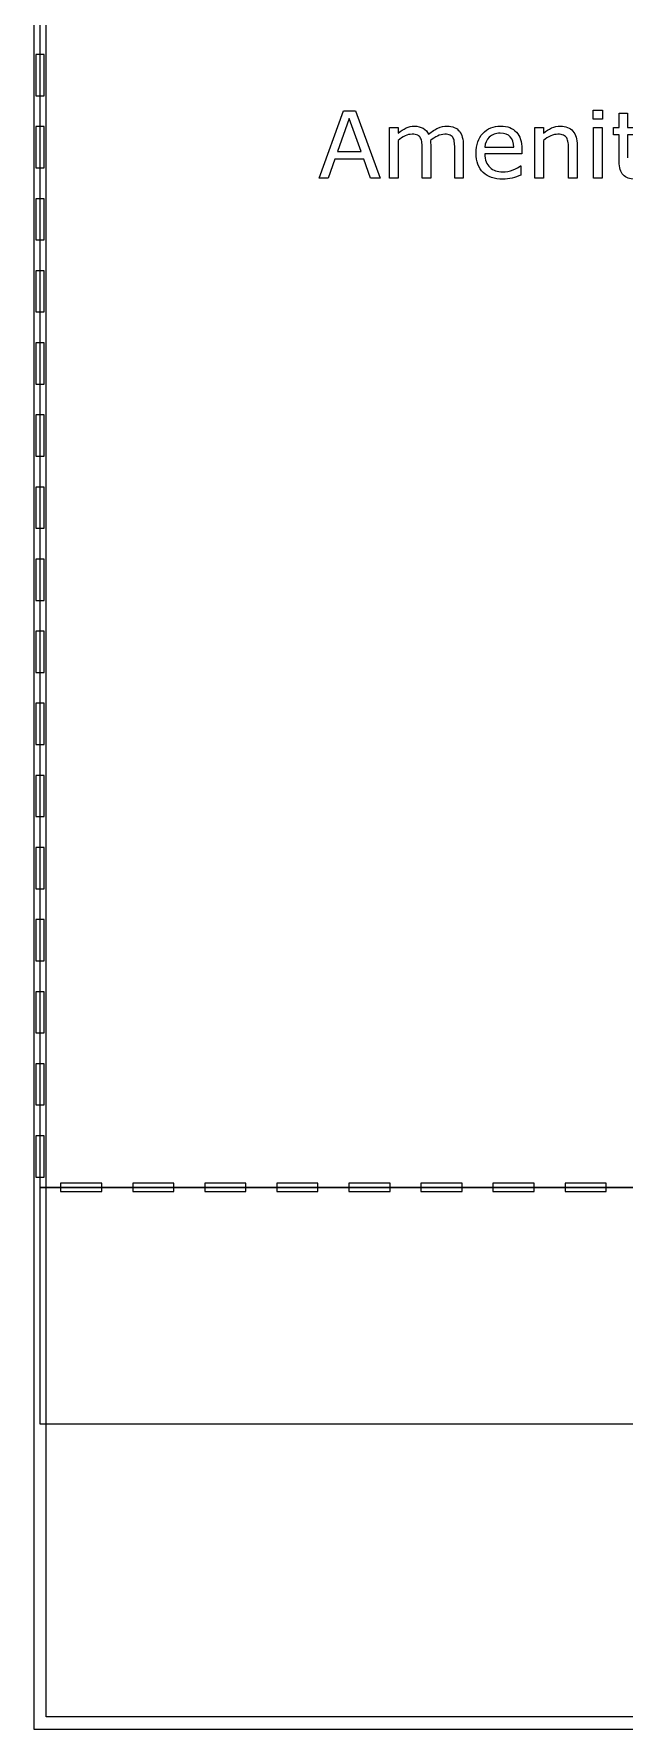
# Model space of a CAD drawing. Extents: x -13 to 750, y 12 to 2314.
# Drawn here: x 43.4 to 100.7, y 711.3 to 875.9 of the extents above; entities that cross this region are included whole.
import ezdxf

# ---------------------------------------------------------------- set-up
doc = ezdxf.new("R2010")
doc.units = 0
doc.layers.get('0').update_dxf_attribs({"linetype": 'CONTINUOUS'})

msp = doc.modelspace()

# ---------------------------------------------------------------- linework, layer by layer
at = {"color": 7}
for points in [[(43.400391, 1163.4896), (43.400391, 711.2904), (268.59961, 711.2904), (268.59961, 1163.4896)], [(44.599609, 1162.2904), (267.40039, 1162.2904), (267.40039, 712.4896), (44.599609, 712.4896)], [(44, 937.89), (268, 937.89), (268, 763.89), (44, 763.89)], [(43.599609, 873.89), (43.599609, 869.89), (44.400391, 869.89), (44.400391, 873.89)], [(77.028076, 861.89), (76.10083, 861.89), (75.459229, 863.7137), (72.62915, 863.7137), (71.987549, 861.89), (71.104248, 861.89), (73.486084, 868.4335), (74.64624, 868.4335)], [(75.191162, 864.4608), (74.044189, 867.6732), (72.892822, 864.4608)], [(98.653564, 867.6205), (97.721924, 867.6205), (97.721924, 868.4774), (98.653564, 868.4774)], [(43.599609, 866.89), (43.599609, 862.89), (44.400391, 862.89), (44.400391, 866.89)], [(98.60083, 861.89), (97.774658, 861.89), (97.774658, 866.7987), (98.60083, 866.7987)], [(43.599609, 859.89), (43.599609, 855.89), (44.400391, 855.89), (44.400391, 859.89)], [(43.599609, 852.89), (43.599609, 848.89), (44.400391, 848.89), (44.400391, 852.89)], [(43.599609, 845.89), (43.599609, 841.89), (44.400391, 841.89), (44.400391, 845.89)], [(43.599609, 838.89), (43.599609, 834.89), (44.400391, 834.89), (44.400391, 838.89)], [(43.599609, 831.89), (43.599609, 827.89), (44.400391, 827.89), (44.400391, 831.89)], [(43.599609, 824.89), (43.599609, 820.89), (44.400391, 820.89), (44.400391, 824.89)], [(43.599609, 817.89), (43.599609, 813.89), (44.400391, 813.89), (44.400391, 817.89)], [(43.599609, 810.89), (43.599609, 806.89), (44.400391, 806.89), (44.400391, 810.89)], [(43.599609, 803.89), (43.599609, 799.89), (44.400391, 799.89), (44.400391, 803.89)], [(43.599609, 796.89), (43.599609, 792.89), (44.400391, 792.89), (44.400391, 796.89)], [(43.599609, 789.89), (43.599609, 785.89), (44.400391, 785.89), (44.400391, 789.89)], [(43.599609, 782.89), (43.599609, 778.89), (44.400391, 778.89), (44.400391, 782.89)], [(43.599609, 775.89), (43.599609, 771.89), (44.400391, 771.89), (44.400391, 775.89)], [(43.599609, 768.89), (43.599609, 764.89), (44.400391, 764.89), (44.400391, 768.89)], [(44, 763.89), (268, 763.89), (268, 740.89), (44, 740.89)], [(46, 764.2904), (46, 763.4896), (50, 763.4896), (50, 764.2904)], [(53, 764.2904), (53, 763.4896), (57, 763.4896), (57, 764.2904)], [(60, 764.2904), (60, 763.4896), (64, 763.4896), (64, 764.2904)], [(67, 764.2904), (67, 763.4896), (71, 763.4896), (71, 764.2904)], [(74, 764.2904), (74, 763.4896), (78, 763.4896), (78, 764.2904)], [(81, 764.2904), (81, 763.4896), (85, 763.4896), (85, 764.2904)], [(88, 764.2904), (88, 763.4896), (92, 763.4896), (92, 764.2904)], [(95, 764.2904), (95, 763.4896), (99, 763.4896), (99, 764.2904)]]:
    msp.add_lwpolyline(points, close=True, dxfattribs=at)
for points in [[(100.25317, 863.4937), (100.25317, 866.1041), (99.695068, 866.1041), (99.695068, 866.7984), (100.25317, 866.7984), (100.25317, 868.209), (101.07935, 868.209), (101.07935, 866.7984), (102.78442, 866.7984), (102.78442, 866.1041), (101.07935, 866.1041), (101.07935, 863.8672)], [(78.781504, 865.5553), (78.781504, 861.89), (77.955332, 861.89), (77.955332, 866.7987), (78.781504, 866.7987), (78.781504, 866.2538)], [(92.89673, 865.5547), (92.89673, 861.89), (92.070558, 861.89), (92.070558, 866.7987), (92.89673, 866.7987), (92.89673, 866.2538)], [(81.94996, 865.0324), (81.94996, 861.89), (81.123788, 861.89), (81.123788, 864.6849)], [(85.118408, 861.89), (84.292236, 861.89), (84.292236, 864.6849)], [(85.118418, 865.076), (85.118408, 861.89)], [(87.201416, 864.8915), (90.013916, 864.8915)], [(90.818115, 864.2587), (87.201416, 864.2587)], [(90.818119, 864.7069), (90.818115, 864.2587)], [(96.175049, 861.89), (95.348877, 861.89), (95.348877, 864.6849)], [(96.17505, 865.076), (96.175049, 861.89)], [(90.67749, 863.0897), (90.72144, 863.0897), (90.72144, 862.1888)]]:
    msp.add_lwpolyline(points, dxfattribs=at)
for points in [[(78.781504, 866.2538), (79.039317, 866.467667), (79.295664, 866.634633), (79.550547, 866.7547)], [(79.458262, 865.9816), (79.232676, 865.870267), (79.00709, 865.728167), (78.781504, 865.5553)], [(80.139414, 866.1486), (79.913828, 866.1486), (79.686777, 866.092933), (79.458262, 865.9816)], [(79.550547, 866.7547), (79.80836, 866.874833), (80.082285, 866.9349), (80.372324, 866.9349)], [(80.684336, 866.0516), (80.558359, 866.116267), (80.376719, 866.1486), (80.139414, 866.1486)], [(80.372324, 866.9349), (80.706309, 866.9349), (80.989024, 866.8646), (81.220469, 866.724)], [(80.974375, 865.7704), (80.906992, 865.896333), (80.810313, 865.990067), (80.684336, 866.0516)], [(81.220469, 866.724), (81.454844, 866.583333), (81.62916, 866.3885), (81.743418, 866.1395)], [(81.743418, 866.1395), (82.077403, 866.420767), (82.38209, 866.622933), (82.657481, 866.746)], [(82.613526, 865.9728), (82.382081, 865.858533), (82.150635, 865.712067), (81.91919, 865.5334)], [(83.307862, 866.1486), (83.076417, 866.1486), (82.844971, 866.09), (82.613526, 865.9728)], [(82.657481, 866.746), (82.932872, 866.871933), (83.227305, 866.9349), (83.540781, 866.9349)], [(83.852784, 866.0516), (83.726807, 866.116267), (83.545167, 866.1486), (83.307862, 866.1486)], [(83.540781, 866.9349), (84.079844, 866.9349), (84.476816, 866.770833), (84.731699, 866.4427)], [(84.142823, 865.766), (84.07544, 865.891933), (83.978761, 865.987133), (83.852784, 866.0516)], [(84.731699, 866.4427), (84.989512, 866.1175), (85.118418, 865.661933), (85.118418, 865.076)], [(86.362065, 864.3158), (86.362065, 865.118533), (86.580327, 865.755733), (87.01685, 866.2274)], [(87.01685, 866.2274), (87.456303, 866.699067), (88.033451, 866.9349), (88.748295, 866.9349)], [(87.645264, 865.8627), (87.384521, 865.6019), (87.236572, 865.278167), (87.201416, 864.8915)], [(88.704346, 866.2538), (88.261963, 866.2538), (87.908935, 866.123433), (87.645264, 865.8627)], [(89.684326, 865.8978), (89.470459, 866.135133), (89.143799, 866.2538), (88.704346, 866.2538)], [(88.748295, 866.9349), (89.410404, 866.9349), (89.92017, 866.741533), (90.277592, 866.3548)], [(90.013916, 864.8915), (90.010983, 865.3251), (89.901119, 865.660533), (89.684326, 865.8978)], [(90.277592, 866.3548), (90.637943, 865.968133), (90.818119, 865.418833), (90.818119, 864.7069)], [(92.89673, 866.2538), (93.154542, 866.467667), (93.421143, 866.634633), (93.696534, 866.7547)], [(93.604249, 865.981), (93.358155, 865.869667), (93.122315, 865.727567), (92.89673, 865.5547)], [(94.311769, 866.148), (94.086183, 866.148), (93.850343, 866.092333), (93.604249, 865.981)], [(93.696534, 866.7547), (93.971925, 866.874833), (94.25464, 866.9349), (94.544679, 866.9349)], [(94.847901, 866.056), (94.710206, 866.117333), (94.531495, 866.148), (94.311769, 866.148)], [(94.544679, 866.9349), (95.074952, 866.9349), (95.479249, 866.775233), (95.757569, 866.4559)], [(95.164308, 865.7836), (95.091065, 865.9066), (94.985596, 865.9974), (94.847901, 866.056)], [(95.757569, 866.4559), (96.03589, 866.136567), (96.17505, 865.6766), (96.17505, 865.076)], [(81.093028, 865.3002), (81.075448, 865.496467), (81.035897, 865.6532), (80.974375, 865.7704)], [(81.123788, 864.6849), (81.123788, 864.9017), (81.113535, 865.1068), (81.093028, 865.3002)], [(81.91919, 865.5334), (81.927977, 865.466), (81.9353, 865.3869), (81.94116, 865.2961)], [(81.94116, 865.2961), (81.947027, 865.208167), (81.94996, 865.120267), (81.94996, 865.0324)], [(84.261476, 865.2958), (84.243896, 865.492067), (84.204345, 865.6488), (84.142823, 865.766)], [(84.292236, 864.6849), (84.292236, 864.895833), (84.281983, 865.099467), (84.261476, 865.2958)], [(87.047611, 862.4349), (86.59058, 862.8773), (86.362065, 863.504267), (86.362065, 864.3158)], [(87.201416, 864.2587), (87.201416, 863.9569), (87.246826, 863.6932), (87.337646, 863.4676)], [(95.309327, 865.3177), (95.28296, 865.516967), (95.234621, 865.672267), (95.164308, 865.7836)], [(95.348877, 864.6849), (95.348877, 864.9105), (95.335694, 865.121433), (95.309327, 865.3177)], [(87.337646, 863.4676), (87.428467, 863.245), (87.552979, 863.0619), (87.711182, 862.9183)], [(87.711182, 862.9183), (87.863525, 862.7777), (88.043701, 862.672233), (88.251709, 862.6019)], [(88.251709, 862.6019), (88.462646, 862.531567), (88.694092, 862.4964), (88.946045, 862.4964)], [(88.946045, 862.4964), (89.280029, 862.4964), (89.615478, 862.562333), (89.952393, 862.6942)], [(89.952393, 862.6942), (90.292236, 862.828933), (90.533935, 862.960767), (90.67749, 863.0897)], [(100.64429, 862.1973), (100.383543, 862.466833), (100.25317, 862.898967), (100.25317, 863.4937)], [(88.954838, 861.7757), (88.140385, 861.7757), (87.504642, 861.995433), (87.047611, 862.4349)], [(89.8689, 861.8944), (89.578861, 861.815267), (89.274174, 861.7757), (88.954838, 861.7757)], [(90.72144, 862.1888), (90.443119, 862.0716), (90.158939, 861.973467), (89.8689, 861.8944)], [(101.78687, 861.793), (101.28589, 861.793), (100.90503, 861.927767), (100.64429, 862.1973)]]:
    msp.add_open_spline(points, degree=3, dxfattribs=at)

doc.saveas('drawing.dxf')
